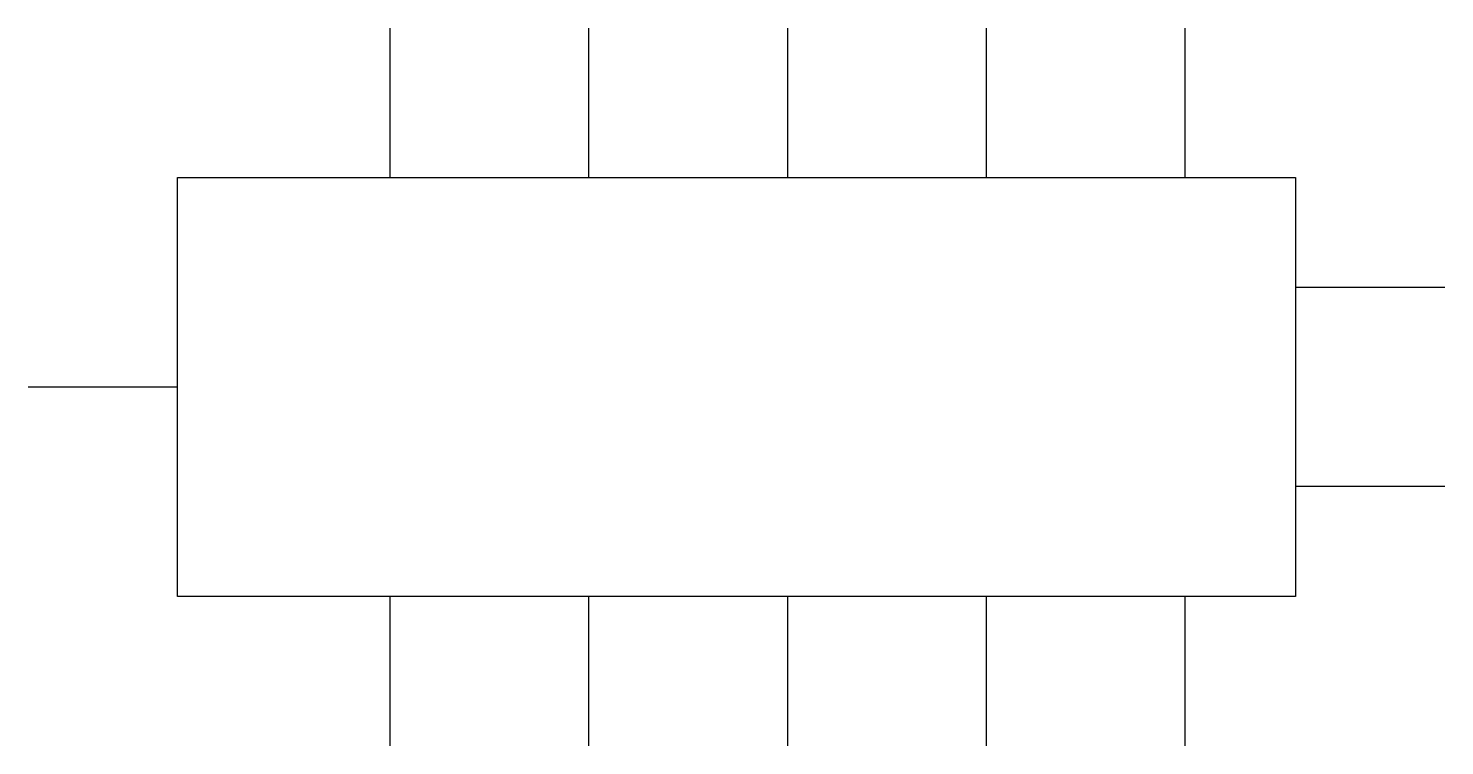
# Model space of a CAD drawing. Header units: inches. Extents: x -9.5 to 0, y -3.07 to 1.74.
import ezdxf

# ---------------------------------------------------------------- set-up
doc = ezdxf.new("R2010")
doc.units = ezdxf.units.IN
doc.header["$MEASUREMENT"] = 0
doc.layers.add('SEPTICAD', color=7, linetype='Continuous')

msp = doc.modelspace()

# ---------------------------------------------------------------- linework, layer by layer
at = {"layer": 'SEPTICAD'}
for points in [[(-7.0729, 0.7396), (-7.0729, 1.2396), (-7.0729, 1.7396)], [(-5.7396, 0.7396), (-5.7396, 1.2396), (-5.7396, 1.7396)], [(-4.4062, 0.7396), (-4.4062, 1.2396), (-4.4062, 1.7396)], [(-3.0729, 0.7396), (-3.0729, 1.2396), (-3.0729, 1.7396)], [(-1.7396, 0.7396), (-1.7396, 1.2396), (-1.7396, 1.7396)], [(0, 0), (-0.5, 0), (-1, 0)], [(-8.5, -0.6667), (-9, -0.6667), (-9.5, -0.6667)], [(0, -1.3333), (-0.5, -1.3333), (-1, -1.3333)], [(-7.0729, -3.0729), (-7.0729, -2.5729), (-7.0729, -2.0729)], [(-5.7396, -3.0729), (-5.7396, -2.5729), (-5.7396, -2.0729)], [(-4.4062, -3.0729), (-4.4062, -2.5729), (-4.4062, -2.0729)], [(-3.0729, -3.0729), (-3.0729, -2.5729), (-3.0729, -2.0729)], [(-1.7396, -3.0729), (-1.7396, -2.5729), (-1.7396, -2.0729)]]:
    msp.add_lwpolyline(points, dxfattribs=at)
msp.add_lwpolyline([(-8.5, 0.7396), (-1, 0.7396), (-1, -2.0729), (-8.5, -2.0729), (-8.5, 0.7396)], close=True, dxfattribs=at)

doc.saveas('drawing.dxf')
